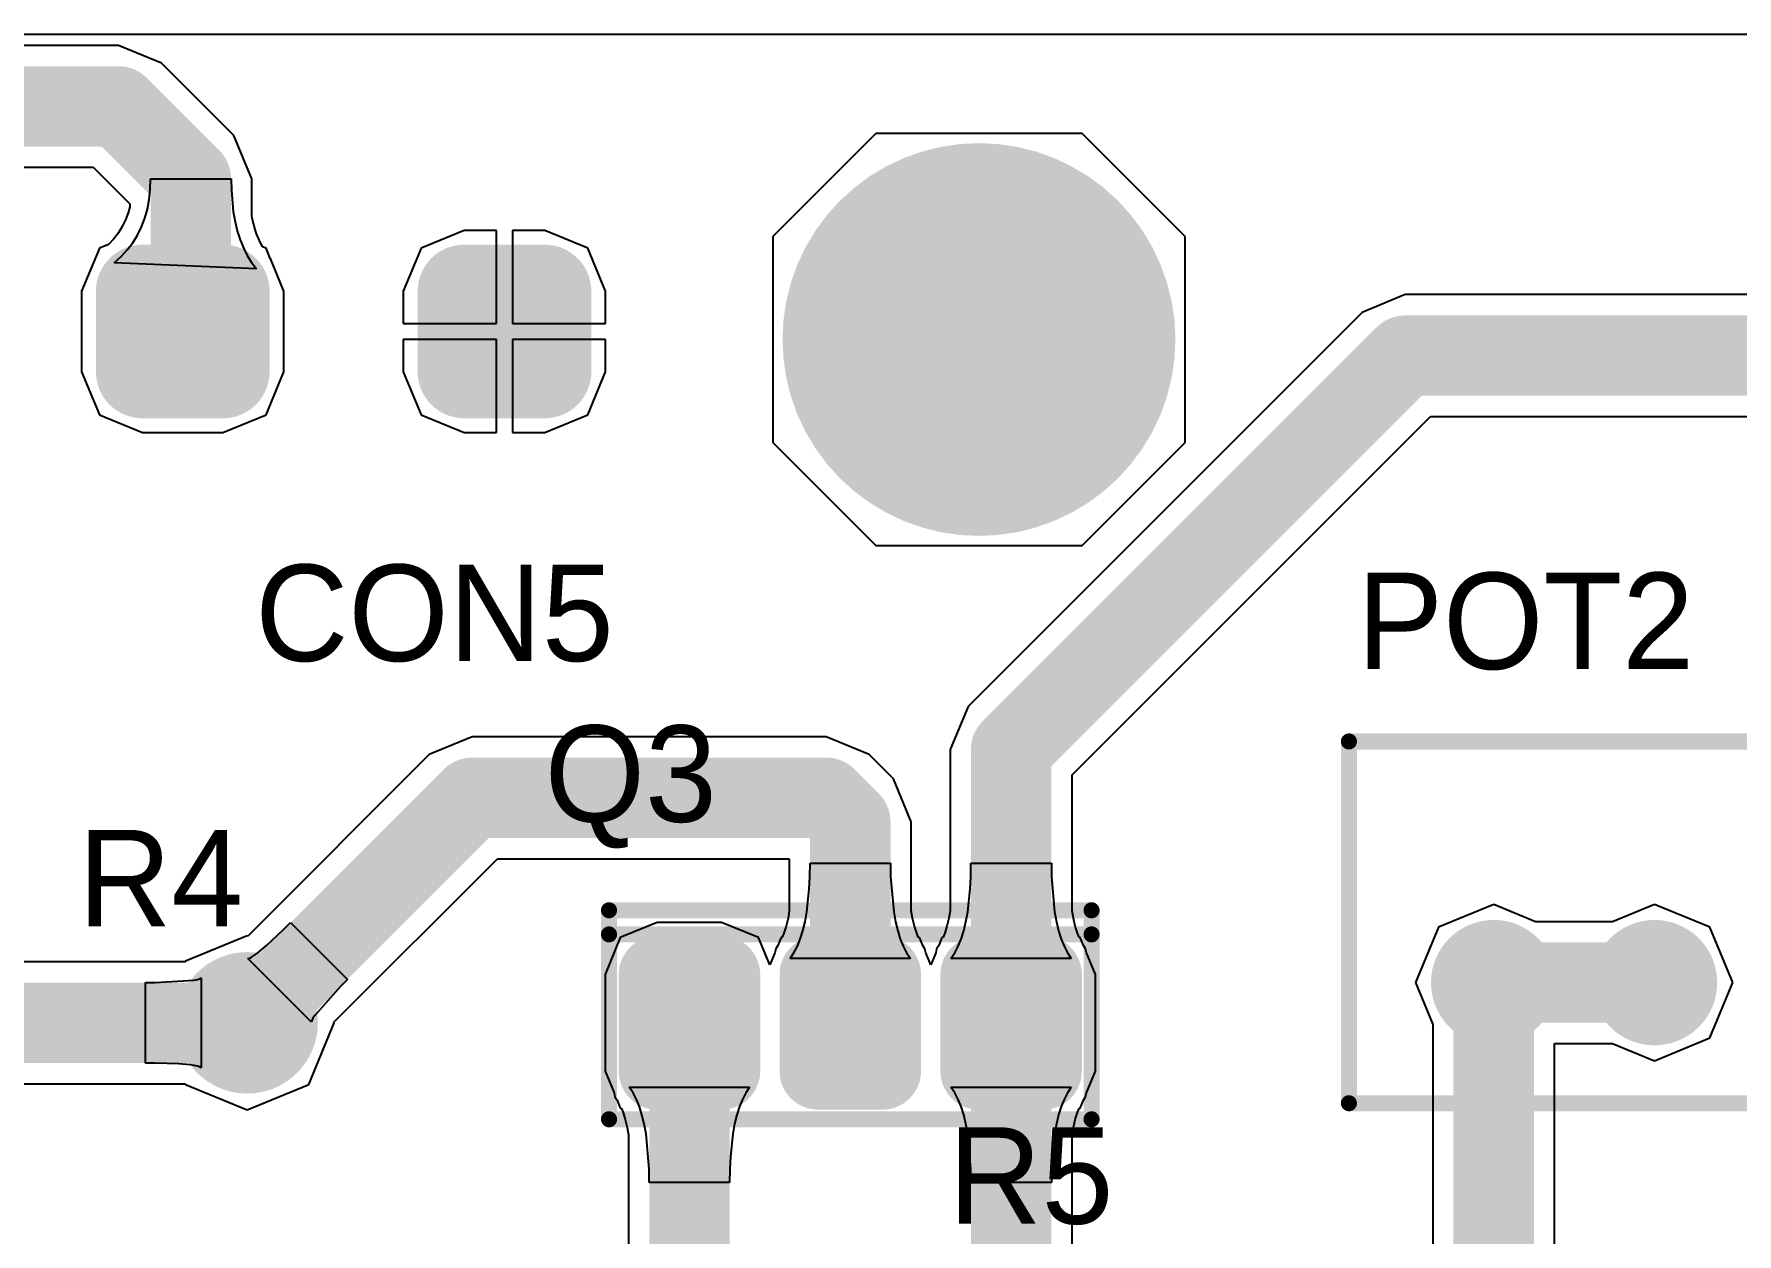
# Model space of a CAD drawing. Header units: millimetres. Extents: x 1 to 6.91, y 1 to 4.95.
# Drawn here: x 5.158 to 6.216, y 4.199 to 4.945 of the extents above; entities that cross this region are included whole.
import ezdxf

# ---------------------------------------------------------------- set-up
doc = ezdxf.new("R2010")
doc.units = ezdxf.units.MM
doc.header["$MEASUREMENT"] = 0
for name, color, linetype in [('BottomLayer', 5, 'Continuous'), ('BottomSolder', 6, 'Continuous'), ('TopLayer', 1, 'Continuous'), ('TopOverlay', 2, 'Continuous'), ('TopSolder', 216, 'Continuous')]:
    doc.layers.add(name, color=color, linetype=linetype)

msp = doc.modelspace()

# ---------------------------------------------------------------- linework, layer by layer
at = {"layer": 'BottomLayer'}
for p, q in [((1, 4.945), (6.91, 4.945)), ((5.21, 4.9379), (4.5, 4.9379)), ((5.2368, 4.9268), (5.21, 4.9379)), ((5.2818, 4.8818), (5.2368, 4.9268)), ((5.2929, 4.855), (5.2818, 4.8818)), ((5.6809, 4.8831), (5.6169, 4.8191)), ((5.8091, 4.8831), (5.6809, 4.8831)), ((5.8731, 4.8191), (5.8091, 4.8831)), ((4.9099, 4.8621), (5.1943, 4.8621)), ((5.1943, 4.8621), (5.2171, 4.8393)), ((5.2298, 4.8484), (5.23, 4.855)), ((5.23, 4.855), (5.28, 4.855)), ((5.28, 4.855), (5.2802, 4.8478)), ((5.2929, 4.8319), (5.2929, 4.855)), ((5.2171, 4.8393), (5.2171, 4.8375)), ((5.228, 4.8361), (5.2291, 4.8421)), ((5.2291, 4.8421), (5.2298, 4.8484)), ((5.2802, 4.8478), (5.2814, 4.8345)), ((5.2144, 4.8294), (5.2123, 4.8252)), ((5.2161, 4.8338), (5.2144, 4.8294)), ((5.2171, 4.8375), (5.2161, 4.8338)), ((5.2243, 4.8251), (5.2264, 4.8304)), ((5.2264, 4.8304), (5.228, 4.8361)), ((5.2814, 4.8345), (5.2825, 4.8283)), ((5.2825, 4.8283), (5.2839, 4.8225)), ((5.2931, 4.8306), (5.2929, 4.8319)), ((5.2944, 4.8255), (5.2931, 4.8306)), ((5.2072, 4.8177), (5.204, 4.8143)), ((5.21, 4.8213), (5.2072, 4.8177)), ((5.2123, 4.8252), (5.21, 4.8213)), ((5.2189, 4.8152), (5.2218, 4.82)), ((5.2218, 4.82), (5.2243, 4.8251)), ((5.2839, 4.8225), (5.2857, 4.8171)), ((5.2959, 4.8208), (5.2944, 4.8255)), ((5.2976, 4.8165), (5.2959, 4.8208)), ((5.425, 4.8229), (5.3982, 4.8118)), ((5.445, 4.8229), (5.425, 4.8229)), ((5.445, 4.765), (5.445, 4.8229)), ((5.475, 4.8229), (5.455, 4.8229)), ((5.455, 4.8229), (5.455, 4.765)), ((5.5018, 4.8118), (5.475, 4.8229)), ((5.6169, 4.8191), (5.6169, 4.6909)), ((5.8731, 4.6909), (5.8731, 4.8191)), ((5.1982, 4.8118), (5.1871, 4.785)), ((5.2039, 4.8141), (5.1982, 4.8118)), ((5.204, 4.8143), (5.2039, 4.8141)), ((5.2073, 4.8027), (5.2116, 4.8066)), ((5.2116, 4.8066), (5.2155, 4.8107)), ((5.2155, 4.8107), (5.2189, 4.8152)), ((5.2857, 4.8171), (5.2877, 4.812)), ((5.2877, 4.812), (5.2901, 4.8073)), ((5.2901, 4.8073), (5.2928, 4.8029)), ((5.2995, 4.8127), (5.2976, 4.8165)), ((5.3018, 4.8118), (5.2995, 4.8127)), ((5.3044, 4.8054), (5.3018, 4.8118)), ((5.3982, 4.8118), (5.3871, 4.785)), ((5.5129, 4.785), (5.5018, 4.8118)), ((5.2958, 4.7989), (5.2073, 4.8027)), ((5.2928, 4.8029), (5.2958, 4.7989)), ((5.3045, 4.8054), (5.3044, 4.8054)), ((5.3045, 4.8053), (5.3045, 4.8054)), ((5.3129, 4.785), (5.3045, 4.8053)), ((5.1871, 4.785), (5.1871, 4.735)), ((5.3129, 4.735), (5.3129, 4.785)), ((5.3871, 4.785), (5.3871, 4.765)), ((5.5129, 4.765), (5.5129, 4.785)), ((6.01, 4.7829), (5.9832, 4.7718)), ((6.57, 4.7829), (6.01, 4.7829)), ((5.3871, 4.765), (5.445, 4.765)), ((5.455, 4.765), (5.5129, 4.765)), ((5.9832, 4.7718), (5.7382, 4.5268)), ((5.445, 4.755), (5.3871, 4.755)), ((5.3871, 4.755), (5.3871, 4.735)), ((5.445, 4.6971), (5.445, 4.755)), ((5.5129, 4.755), (5.455, 4.755)), ((5.455, 4.755), (5.455, 4.6971)), ((5.5129, 4.735), (5.5129, 4.755)), ((5.1871, 4.735), (5.1982, 4.7082)), ((5.3018, 4.7082), (5.3129, 4.735)), ((5.3871, 4.735), (5.3982, 4.7082)), ((5.5018, 4.7082), (5.5129, 4.735)), ((5.1982, 4.7082), (5.225, 4.6971)), ((5.275, 4.6971), (5.3018, 4.7082)), ((5.3982, 4.7082), (5.425, 4.6971)), ((5.475, 4.6971), (5.5018, 4.7082)), ((5.8029, 4.4843), (6.0257, 4.7071)), ((6.0257, 4.7071), (6.5543, 4.7071)), ((5.225, 4.6971), (5.275, 4.6971)), ((5.425, 4.6971), (5.445, 4.6971)), ((5.455, 4.6971), (5.475, 4.6971)), ((5.6169, 4.6909), (5.6809, 4.6269)), ((5.8091, 4.6269), (5.8731, 4.6909)), ((5.6809, 4.6269), (5.8091, 4.6269)), ((5.7382, 4.5268), (5.7271, 4.5)), ((5.43, 4.5079), (5.4032, 4.4968)), ((5.65, 4.5079), (5.43, 4.5079)), ((5.6768, 4.4968), (5.65, 4.5079)), ((5.7271, 4.5), (5.7271, 4.3996)), ((5.4032, 4.4968), (5.2904, 4.384)), ((5.6918, 4.4818), (5.6768, 4.4968)), ((5.7029, 4.455), (5.6918, 4.4818)), ((5.8029, 4.3996), (5.8029, 4.4843)), ((5.7029, 4.3996), (5.7029, 4.455)), ((5.344, 4.3304), (5.4457, 4.4321)), ((5.4457, 4.4321), (5.6271, 4.4321)), ((5.6271, 4.4321), (5.6271, 4.3996)), ((5.6399, 4.421), (5.64, 4.4294)), ((5.64, 4.4294), (5.69, 4.4294)), ((5.69, 4.4294), (5.6901, 4.421)), ((5.7399, 4.421), (5.74, 4.4294)), ((5.74, 4.4294), (5.79, 4.4294)), ((5.79, 4.4294), (5.7901, 4.421)), ((5.6395, 4.4132), (5.6399, 4.421)), ((5.6901, 4.421), (5.692, 4.3991)), ((5.7395, 4.4132), (5.7399, 4.421)), ((5.7901, 4.421), (5.792, 4.3991)), ((5.638, 4.3991), (5.6395, 4.4132)), ((5.738, 4.3991), (5.7395, 4.4132)), ((5.6263, 4.3951), (5.6251, 4.3901)), ((5.6271, 4.3996), (5.6263, 4.3951)), ((5.6369, 4.3929), (5.638, 4.3991)), ((5.692, 4.3991), (5.6931, 4.3929)), ((5.7037, 4.3951), (5.7029, 4.3996)), ((5.7049, 4.3901), (5.7037, 4.3951)), ((5.7263, 4.3951), (5.7251, 4.3901)), ((5.7271, 4.3996), (5.7263, 4.3951)), ((5.7369, 4.3929), (5.738, 4.3991)), ((5.792, 4.3991), (5.7931, 4.3929)), ((5.8037, 4.3951), (5.8029, 4.3996)), ((5.8049, 4.3901), (5.8037, 4.3951)), ((6.065, 4.4037), (6.0306, 4.3894)), ((6.0911, 4.3929), (6.065, 4.4037)), ((6.165, 4.4037), (6.1389, 4.3929)), ((6.1994, 4.3894), (6.165, 4.4037)), ((5.29, 4.3841), (5.2517, 4.3683)), ((5.2904, 4.384), (5.29, 4.3841)), ((5.302, 4.378), (5.3127, 4.3881)), ((5.3127, 4.3881), (5.317, 4.3924)), ((5.317, 4.3924), (5.3524, 4.357)), ((5.545, 4.3925), (5.522, 4.383)), ((5.585, 4.3925), (5.545, 4.3925)), ((5.608, 4.383), (5.585, 4.3925)), ((5.6227, 4.3832), (5.622, 4.383)), ((5.6237, 4.3858), (5.6227, 4.3832)), ((5.6251, 4.3901), (5.6237, 4.3858)), ((5.6339, 4.3821), (5.6355, 4.3873)), ((5.6355, 4.3873), (5.6369, 4.3929)), ((5.6931, 4.3929), (5.6945, 4.3873)), ((5.6945, 4.3873), (5.6961, 4.3821)), ((5.7063, 4.3858), (5.7049, 4.3901)), ((5.7073, 4.3832), (5.7063, 4.3858)), ((5.708, 4.383), (5.7073, 4.3832)), ((5.7227, 4.3832), (5.722, 4.383)), ((5.7237, 4.3858), (5.7227, 4.3832)), ((5.7251, 4.3901), (5.7237, 4.3858)), ((5.7339, 4.3821), (5.7355, 4.3873)), ((5.7355, 4.3873), (5.7369, 4.3929)), ((5.7931, 4.3929), (5.7945, 4.3873)), ((5.7945, 4.3873), (5.7961, 4.3821)), ((5.8063, 4.3858), (5.8049, 4.3901)), ((5.8073, 4.3832), (5.8063, 4.3858)), ((5.808, 4.383), (5.8073, 4.3832)), ((6.0306, 4.3894), (6.0163, 4.355)), ((6.1389, 4.3929), (6.0911, 4.3929)), ((6.2137, 4.355), (6.1994, 4.3894)), ((5.2946, 4.372), (5.2967, 4.3736)), ((5.2967, 4.3736), (5.302, 4.378)), ((5.522, 4.383), (5.5125, 4.36)), ((5.615, 4.366), (5.608, 4.383)), ((5.6181, 4.3736), (5.615, 4.366)), ((5.6187, 4.3761), (5.6181, 4.3736)), ((5.62, 4.3781), (5.6187, 4.3761)), ((5.622, 4.383), (5.62, 4.3781)), ((5.6276, 4.37), (5.63, 4.3735)), ((5.63, 4.3735), (5.6321, 4.3776)), ((5.6321, 4.3776), (5.6339, 4.3821)), ((5.6961, 4.3821), (5.6979, 4.3776)), ((5.6979, 4.3776), (5.7, 4.3735)), ((5.7, 4.3735), (5.7024, 4.37)), ((5.71, 4.3781), (5.708, 4.383)), ((5.7113, 4.3761), (5.71, 4.3781)), ((5.7119, 4.3736), (5.7113, 4.3761)), ((5.715, 4.366), (5.7119, 4.3736)), ((5.7181, 4.3736), (5.715, 4.366)), ((5.7187, 4.3761), (5.7181, 4.3736)), ((5.72, 4.3781), (5.7187, 4.3761)), ((5.722, 4.383), (5.72, 4.3781)), ((5.7276, 4.37), (5.73, 4.3735)), ((5.73, 4.3735), (5.7321, 4.3776)), ((5.7321, 4.3776), (5.7339, 4.3821)), ((5.7961, 4.3821), (5.7979, 4.3776)), ((5.7979, 4.3776), (5.8, 4.3735)), ((5.8, 4.3735), (5.8024, 4.37)), ((5.81, 4.3781), (5.808, 4.383)), ((5.8113, 4.3761), (5.81, 4.3781)), ((5.8119, 4.3736), (5.8113, 4.3761)), ((5.8175, 4.36), (5.8119, 4.3736)), ((5.2516, 4.3679), (5.0034, 4.3679)), ((5.2517, 4.3683), (5.2516, 4.3679)), ((5.2904, 4.37), (5.2914, 4.3702)), ((5.33, 4.3304), (5.2904, 4.37)), ((5.2914, 4.3702), (5.2928, 4.3709)), ((5.2928, 4.3709), (5.2946, 4.372)), ((5.7024, 4.37), (5.6276, 4.37)), ((5.8024, 4.37), (5.7276, 4.37)), ((5.2268, 4.305), (5.2268, 4.355)), ((5.2268, 4.355), (5.2328, 4.355)), ((5.2328, 4.355), (5.2571, 4.3565)), ((5.2571, 4.3565), (5.2591, 4.3569)), ((5.2591, 4.3569), (5.2606, 4.3574)), ((5.2606, 4.3574), (5.2614, 4.358)), ((5.2614, 4.358), (5.2614, 4.302)), ((5.3481, 4.3527), (5.332, 4.3346)), ((5.3524, 4.357), (5.3481, 4.3527)), ((5.5125, 4.36), (5.5125, 4.3)), ((5.8175, 4.3), (5.8175, 4.36)), ((6.0163, 4.355), (6.0271, 4.3289)), ((6.1994, 4.3206), (6.2137, 4.355)), ((5.3302, 4.3314), (5.33, 4.3304)), ((5.3309, 4.3328), (5.3302, 4.3314)), ((5.332, 4.3346), (5.3309, 4.3328)), ((5.3441, 4.33), (5.344, 4.3304)), ((5.3283, 4.2917), (5.3441, 4.33)), ((6.0271, 4.3289), (6.0271, 4.1684)), ((6.165, 4.3063), (6.1994, 4.3206)), ((6.1029, 4.1684), (6.1029, 4.3171)), ((6.1029, 4.3171), (6.1389, 4.3171)), ((6.1389, 4.3171), (6.165, 4.3063)), ((5.2328, 4.305), (5.2268, 4.305)), ((5.2475, 4.3045), (5.2328, 4.305)), ((5.2545, 4.3039), (5.2475, 4.3045)), ((5.2571, 4.3035), (5.2545, 4.3039)), ((5.2591, 4.3031), (5.2571, 4.3035)), ((5.2606, 4.3026), (5.2591, 4.3031)), ((5.2614, 4.302), (5.2606, 4.3026)), ((5.5125, 4.3), (5.5181, 4.2864)), ((5.8119, 4.2864), (5.8175, 4.3)), ((5.0034, 4.2921), (5.2516, 4.2921)), ((5.2516, 4.2921), (5.2517, 4.2917)), ((5.2517, 4.2917), (5.29, 4.2759)), ((5.29, 4.2759), (5.3283, 4.2917)), ((5.53, 4.2865), (5.5276, 4.29)), ((5.5276, 4.29), (5.6024, 4.29)), ((5.6024, 4.29), (5.6, 4.2865)), ((5.73, 4.2865), (5.7276, 4.29)), ((5.7276, 4.29), (5.8024, 4.29)), ((5.8024, 4.29), (5.8, 4.2865)), ((5.5181, 4.2864), (5.5187, 4.2839)), ((5.5187, 4.2839), (5.52, 4.2819)), ((5.52, 4.2819), (5.522, 4.277)), ((5.5321, 4.2824), (5.53, 4.2865)), ((5.5339, 4.2779), (5.5321, 4.2824)), ((5.5355, 4.2727), (5.5339, 4.2779)), ((5.5961, 4.2779), (5.5945, 4.2727)), ((5.5979, 4.2824), (5.5961, 4.2779)), ((5.6, 4.2865), (5.5979, 4.2824)), ((5.7321, 4.2824), (5.73, 4.2865)), ((5.7339, 4.2779), (5.7321, 4.2824)), ((5.7355, 4.2727), (5.7339, 4.2779)), ((5.7961, 4.2779), (5.7945, 4.2727)), ((5.7979, 4.2824), (5.7961, 4.2779)), ((5.8, 4.2865), (5.7979, 4.2824)), ((5.808, 4.277), (5.81, 4.2819)), ((5.81, 4.2819), (5.8113, 4.2839)), ((5.8113, 4.2839), (5.8119, 4.2864)), ((5.522, 4.277), (5.5227, 4.2768)), ((5.5227, 4.2768), (5.5237, 4.2742)), ((5.5237, 4.2742), (5.5251, 4.2699)), ((5.5251, 4.2699), (5.5263, 4.2649)), ((5.5369, 4.2671), (5.5355, 4.2727)), ((5.538, 4.2609), (5.5369, 4.2671)), ((5.5931, 4.2671), (5.592, 4.2609)), ((5.5945, 4.2727), (5.5931, 4.2671)), ((5.7369, 4.2671), (5.7355, 4.2727)), ((5.738, 4.2609), (5.7369, 4.2671)), ((5.7931, 4.2671), (5.792, 4.2609)), ((5.7945, 4.2727), (5.7931, 4.2671)), ((5.8037, 4.2649), (5.8049, 4.2699)), ((5.8049, 4.2699), (5.8063, 4.2742)), ((5.8063, 4.2742), (5.8073, 4.2768)), ((5.8073, 4.2768), (5.808, 4.277)), ((5.5263, 4.2649), (5.5271, 4.2604)), ((5.5271, 4.2604), (5.5271, 3.9896)), ((5.5399, 4.239), (5.538, 4.2609)), ((5.592, 4.2609), (5.5905, 4.2468)), ((5.7399, 4.239), (5.738, 4.2609)), ((5.792, 4.2609), (5.7905, 4.2468)), ((5.8029, 4.2604), (5.8037, 4.2649)), ((5.8029, 4.1684), (5.8029, 4.2604)), ((5.5905, 4.2468), (5.5901, 4.239)), ((5.7905, 4.2468), (5.7901, 4.239)), ((5.54, 4.2306), (5.5399, 4.239)), ((5.5901, 4.239), (5.59, 4.2306)), ((5.74, 4.2306), (5.7399, 4.239)), ((5.7901, 4.239), (5.79, 4.2306)), ((5.59, 4.2306), (5.54, 4.2306)), ((5.79, 4.2306), (5.74, 4.2306))]:
    msp.add_line(p, q, dxfattribs=at)
for points, const_width in [([(4.85, 4.9), (5.21, 4.9)], 0.05), ([(5.21, 4.9), (5.255, 4.855)], 0.05), ([(5.255, 4.765), (5.255, 4.855)], 0.05), ([(5.25, 4.76), (5.255, 4.765)], 0.04), ([(5.765, 4.5), (6.01, 4.745)], 0.05), ([(6.01, 4.745), (6.57, 4.745)], 0.05), ([(5.765, 4.33), (5.765, 4.5)], 0.05), ([(5.29, 4.33), (5.43, 4.47)], 0.05), ([(5.43, 4.47), (5.65, 4.47)], 0.05), ([(5.65, 4.47), (5.665, 4.455)], 0.05), ([(5.665, 4.33), (5.665, 4.455)], 0.05), ([(6.065, 4.13), (6.065, 4.355)], 0.05), ([(6.065, 4.355), (6.165, 4.355)], 0.05), ([(4.965, 4.33), (5.29, 4.33)], 0.05), ([(5.565, 3.92), (5.565, 4.33)], 0.05), ([(5.765, 4.13), (5.765, 4.33)], 0.05)]:
    msp.add_lwpolyline(points, dxfattribs=dict(at, const_width=const_width))
for points, const_width in [([(5.1975, 4.9, 1), (5.2225, 4.9, 1)], 0.025), ([(5.1975, 4.9, 1), (5.2225, 4.9, 1)], 0.025), ([(5.2425, 4.855, 1), (5.2675, 4.855, 1)], 0.025), ([(5.2425, 4.855, 1), (5.2675, 4.855, 1)], 0.025), ([(5.6859, 4.755, 1), (5.8041, 4.755, 1)], 0.1181), ([(5.2125, 4.785, 1), (5.2375, 4.785, 1)], 0.025), ([(5.2625, 4.785, 1), (5.2875, 4.785, 1)], 0.025), ([(5.4125, 4.785, 1), (5.4375, 4.785, 1)], 0.025), ([(5.4625, 4.785, 1), (5.4875, 4.785, 1)], 0.025), ([(5.2425, 4.765, 1), (5.2675, 4.765, 1)], 0.025), ([(5.24, 4.76, 1), (5.26, 4.76, 1)], 0.02), ([(5.245, 4.765, 1), (5.265, 4.765, 1)], 0.02), ([(5.9975, 4.745, 1), (6.0225, 4.745, 1)], 0.025), ([(5.9975, 4.745, 1), (6.0225, 4.745, 1)], 0.025), ([(5.2125, 4.735, 1), (5.2375, 4.735, 1)], 0.025), ([(5.2625, 4.735, 1), (5.2875, 4.735, 1)], 0.025), ([(5.4125, 4.735, 1), (5.4375, 4.735, 1)], 0.025), ([(5.4625, 4.735, 1), (5.4875, 4.735, 1)], 0.025), ([(5.7525, 4.5, 1), (5.7775, 4.5, 1)], 0.025), ([(5.7525, 4.5, 1), (5.7775, 4.5, 1)], 0.025), ([(5.4175, 4.47, 1), (5.4425, 4.47, 1)], 0.025), ([(5.4175, 4.47, 1), (5.4425, 4.47, 1)], 0.025), ([(5.6375, 4.47, 1), (5.6625, 4.47, 1)], 0.025), ([(5.6375, 4.47, 1), (5.6625, 4.47, 1)], 0.025), ([(5.6525, 4.455, 1), (5.6775, 4.455, 1)], 0.025), ([(5.6525, 4.455, 1), (5.6775, 4.455, 1)], 0.025), ([(6.0475, 4.355, 1), (6.0825, 4.355, 1)], 0.035), ([(6.1475, 4.355, 1), (6.1825, 4.355, 1)], 0.035), ([(5.535, 4.36, 1), (5.555, 4.36, 1)], 0.02), ([(5.575, 4.36, 1), (5.595, 4.36, 1)], 0.02), ([(5.635, 4.36, 1), (5.655, 4.36, 1)], 0.02), ([(5.675, 4.36, 1), (5.695, 4.36, 1)], 0.02), ([(5.735, 4.36, 1), (5.755, 4.36, 1)], 0.02), ([(5.775, 4.36, 1), (5.795, 4.36, 1)], 0.02), ([(6.0525, 4.355, 1), (6.0775, 4.355, 1)], 0.025), ([(6.0525, 4.355, 1), (6.0775, 4.355, 1)], 0.025), ([(6.1525, 4.355, 1), (6.1775, 4.355, 1)], 0.025), ([(5.27, 4.33, 1), (5.31, 4.33, 1)], 0.04), ([(5.2775, 4.33, 1), (5.3025, 4.33, 1)], 0.025), ([(5.2775, 4.33, 1), (5.3025, 4.33, 1)], 0.025), ([(5.5525, 4.33, 1), (5.5775, 4.33, 1)], 0.025), ([(5.6525, 4.33, 1), (5.6775, 4.33, 1)], 0.025), ([(5.7525, 4.33, 1), (5.7775, 4.33, 1)], 0.025), ([(5.7525, 4.33, 1), (5.7775, 4.33, 1)], 0.025), ([(5.535, 4.3, 1), (5.555, 4.3, 1)], 0.02), ([(5.575, 4.3, 1), (5.595, 4.3, 1)], 0.02), ([(5.635, 4.3, 1), (5.655, 4.3, 1)], 0.02), ([(5.675, 4.3, 1), (5.695, 4.3, 1)], 0.02), ([(5.735, 4.3, 1), (5.755, 4.3, 1)], 0.02), ([(5.775, 4.3, 1), (5.795, 4.3, 1)], 0.02)]:
    msp.add_lwpolyline(points, format="xyb", close=True, dxfattribs=dict(at, const_width=const_width))
for points in [[(5.225, 4.71), (5.275, 4.71), (5.225, 4.81), (5.275, 4.81)], [(5.425, 4.71), (5.475, 4.71), (5.425, 4.81), (5.475, 4.81)], [(5.2, 4.735), (5.3, 4.735), (5.2, 4.785), (5.3, 4.785)], [(5.4, 4.735), (5.5, 4.735), (5.4, 4.785), (5.5, 4.785)], [(5.545, 4.28), (5.585, 4.28), (5.545, 4.38), (5.585, 4.38)], [(5.645, 4.28), (5.685, 4.28), (5.645, 4.38), (5.685, 4.38)], [(5.745, 4.28), (5.785, 4.28), (5.745, 4.38), (5.785, 4.38)], [(5.525, 4.3), (5.605, 4.3), (5.525, 4.36), (5.605, 4.36)], [(5.625, 4.3), (5.705, 4.3), (5.625, 4.36), (5.705, 4.36)], [(5.725, 4.3), (5.805, 4.3), (5.725, 4.36), (5.805, 4.36)]]:
    msp.add_solid(points, dxfattribs=at)
at = {"layer": 'BottomSolder'}
for points, const_width in [([(5.6839, 4.755, 1), (5.8061, 4.755, 1)], 0.1221), ([(5.2105, 4.785, 1), (5.2395, 4.785, 1)], 0.029), ([(5.2605, 4.785, 1), (5.2895, 4.785, 1)], 0.029), ([(5.4105, 4.785, 1), (5.4395, 4.785, 1)], 0.029), ([(5.4605, 4.785, 1), (5.4895, 4.785, 1)], 0.029), ([(5.2105, 4.735, 1), (5.2395, 4.735, 1)], 0.029), ([(5.2605, 4.735, 1), (5.2895, 4.735, 1)], 0.029), ([(5.4105, 4.735, 1), (5.4395, 4.735, 1)], 0.029), ([(5.4605, 4.735, 1), (5.4895, 4.735, 1)], 0.029), ([(6.0455, 4.355, 1), (6.0845, 4.355, 1)], 0.039), ([(6.1455, 4.355, 1), (6.1845, 4.355, 1)], 0.039), ([(5.533, 4.36, 1), (5.557, 4.36, 1)], 0.024), ([(5.573, 4.36, 1), (5.597, 4.36, 1)], 0.024), ([(5.633, 4.36, 1), (5.657, 4.36, 1)], 0.024), ([(5.673, 4.36, 1), (5.697, 4.36, 1)], 0.024), ([(5.733, 4.36, 1), (5.757, 4.36, 1)], 0.024), ([(5.773, 4.36, 1), (5.797, 4.36, 1)], 0.024), ([(5.268, 4.33, 1), (5.312, 4.33, 1)], 0.044), ([(5.533, 4.3, 1), (5.557, 4.3, 1)], 0.024), ([(5.573, 4.3, 1), (5.597, 4.3, 1)], 0.024), ([(5.633, 4.3, 1), (5.657, 4.3, 1)], 0.024), ([(5.673, 4.3, 1), (5.697, 4.3, 1)], 0.024), ([(5.733, 4.3, 1), (5.757, 4.3, 1)], 0.024), ([(5.773, 4.3, 1), (5.797, 4.3, 1)], 0.024)]:
    msp.add_lwpolyline(points, format="xyb", close=True, dxfattribs=dict(at, const_width=const_width))
for points in [[(5.225, 4.706), (5.275, 4.706), (5.225, 4.814), (5.275, 4.814)], [(5.425, 4.706), (5.475, 4.706), (5.425, 4.814), (5.475, 4.814)], [(5.196, 4.735), (5.304, 4.735), (5.196, 4.785), (5.304, 4.785)], [(5.396, 4.735), (5.504, 4.735), (5.396, 4.785), (5.504, 4.785)], [(5.545, 4.276), (5.585, 4.276), (5.545, 4.384), (5.585, 4.384)], [(5.645, 4.276), (5.685, 4.276), (5.645, 4.384), (5.685, 4.384)], [(5.745, 4.276), (5.785, 4.276), (5.745, 4.384), (5.785, 4.384)], [(5.521, 4.3), (5.609, 4.3), (5.521, 4.36), (5.609, 4.36)], [(5.621, 4.3), (5.709, 4.3), (5.621, 4.36), (5.709, 4.36)], [(5.721, 4.3), (5.809, 4.3), (5.721, 4.36), (5.809, 4.36)]]:
    msp.add_solid(points, dxfattribs=at)
at = {"layer": 'TopLayer'}
for points, const_width in [([(5.6859, 4.755, 1), (5.8041, 4.755, 1)], 0.1181), ([(5.2125, 4.785, 1), (5.2375, 4.785, 1)], 0.025), ([(5.2625, 4.785, 1), (5.2875, 4.785, 1)], 0.025), ([(5.4125, 4.785, 1), (5.4375, 4.785, 1)], 0.025), ([(5.4625, 4.785, 1), (5.4875, 4.785, 1)], 0.025), ([(5.2125, 4.735, 1), (5.2375, 4.735, 1)], 0.025), ([(5.2625, 4.735, 1), (5.2875, 4.735, 1)], 0.025), ([(5.4125, 4.735, 1), (5.4375, 4.735, 1)], 0.025), ([(5.4625, 4.735, 1), (5.4875, 4.735, 1)], 0.025), ([(6.0475, 4.355, 1), (6.0825, 4.355, 1)], 0.035), ([(6.1475, 4.355, 1), (6.1825, 4.355, 1)], 0.035), ([(5.535, 4.36, 1), (5.555, 4.36, 1)], 0.02), ([(5.575, 4.36, 1), (5.595, 4.36, 1)], 0.02), ([(5.635, 4.36, 1), (5.655, 4.36, 1)], 0.02), ([(5.675, 4.36, 1), (5.695, 4.36, 1)], 0.02), ([(5.735, 4.36, 1), (5.755, 4.36, 1)], 0.02), ([(5.775, 4.36, 1), (5.795, 4.36, 1)], 0.02), ([(5.27, 4.33, 1), (5.31, 4.33, 1)], 0.04), ([(5.535, 4.3, 1), (5.555, 4.3, 1)], 0.02), ([(5.575, 4.3, 1), (5.595, 4.3, 1)], 0.02), ([(5.635, 4.3, 1), (5.655, 4.3, 1)], 0.02), ([(5.675, 4.3, 1), (5.695, 4.3, 1)], 0.02), ([(5.735, 4.3, 1), (5.755, 4.3, 1)], 0.02), ([(5.775, 4.3, 1), (5.795, 4.3, 1)], 0.02)]:
    msp.add_lwpolyline(points, format="xyb", close=True, dxfattribs=dict(at, const_width=const_width))
for points in [[(5.225, 4.71), (5.275, 4.71), (5.225, 4.81), (5.275, 4.81)], [(5.425, 4.71), (5.475, 4.71), (5.425, 4.81), (5.475, 4.81)], [(5.2, 4.735), (5.3, 4.735), (5.2, 4.785), (5.3, 4.785)], [(5.4, 4.735), (5.5, 4.735), (5.4, 4.785), (5.5, 4.785)], [(5.545, 4.28), (5.585, 4.28), (5.545, 4.38), (5.585, 4.38)], [(5.645, 4.28), (5.685, 4.28), (5.645, 4.38), (5.685, 4.38)], [(5.745, 4.28), (5.785, 4.28), (5.745, 4.38), (5.785, 4.38)], [(5.525, 4.3), (5.605, 4.3), (5.525, 4.36), (5.605, 4.36)], [(5.625, 4.3), (5.705, 4.3), (5.625, 4.36), (5.705, 4.36)], [(5.725, 4.3), (5.805, 4.3), (5.725, 4.36), (5.805, 4.36)]]:
    msp.add_solid(points, dxfattribs=at)
at = {"layer": 'TopOverlay', "const_width": 0.01}
for points in [[(5.975, 4.505), (6.35, 4.505)], [(5.975, 4.28), (5.975, 4.505)], [(5.515, 4.27), (5.515, 4.4)], [(5.515, 4.4), (5.815, 4.4)], [(5.815, 4.27), (5.815, 4.4)], [(5.815, 4.385), (5.815, 4.4)], [(5.515, 4.385), (5.815, 4.385)], [(5.975, 4.28), (6.35, 4.28)], [(5.515, 4.27), (5.815, 4.27)]]:
    msp.add_lwpolyline(points, dxfattribs=at)
at = {"layer": 'TopOverlay', "const_width": 0.005}
for points in [[(5.9725, 4.505, 1), (5.9775, 4.505, 1)], [(5.9725, 4.505, 1), (5.9775, 4.505, 1)], [(5.5125, 4.4, 1), (5.5175, 4.4, 1)], [(5.5125, 4.4, 1), (5.5175, 4.4, 1)], [(5.8125, 4.4, 1), (5.8175, 4.4, 1)], [(5.8125, 4.4, 1), (5.8175, 4.4, 1)], [(5.8125, 4.4, 1), (5.8175, 4.4, 1)], [(5.5125, 4.385, 1), (5.5175, 4.385, 1)], [(5.8125, 4.385, 1), (5.8175, 4.385, 1)], [(5.8125, 4.385, 1), (5.8175, 4.385, 1)], [(5.9725, 4.28, 1), (5.9775, 4.28, 1)], [(5.9725, 4.28, 1), (5.9775, 4.28, 1)], [(5.5125, 4.27, 1), (5.5175, 4.27, 1)], [(5.5125, 4.27, 1), (5.5175, 4.27, 1)], [(5.8125, 4.27, 1), (5.8175, 4.27, 1)], [(5.8125, 4.27, 1), (5.8175, 4.27, 1)]]:
    msp.add_lwpolyline(points, format="xyb", close=True, dxfattribs=at)
at = {"layer": 'TopSolder'}
for points, const_width in [([(5.6839, 4.755, 1), (5.8061, 4.755, 1)], 0.1221), ([(5.2105, 4.785, 1), (5.2395, 4.785, 1)], 0.029), ([(5.2605, 4.785, 1), (5.2895, 4.785, 1)], 0.029), ([(5.4105, 4.785, 1), (5.4395, 4.785, 1)], 0.029), ([(5.4605, 4.785, 1), (5.4895, 4.785, 1)], 0.029), ([(5.2105, 4.735, 1), (5.2395, 4.735, 1)], 0.029), ([(5.2605, 4.735, 1), (5.2895, 4.735, 1)], 0.029), ([(5.4105, 4.735, 1), (5.4395, 4.735, 1)], 0.029), ([(5.4605, 4.735, 1), (5.4895, 4.735, 1)], 0.029), ([(6.0455, 4.355, 1), (6.0845, 4.355, 1)], 0.039), ([(6.1455, 4.355, 1), (6.1845, 4.355, 1)], 0.039), ([(5.533, 4.36, 1), (5.557, 4.36, 1)], 0.024), ([(5.573, 4.36, 1), (5.597, 4.36, 1)], 0.024), ([(5.633, 4.36, 1), (5.657, 4.36, 1)], 0.024), ([(5.673, 4.36, 1), (5.697, 4.36, 1)], 0.024), ([(5.733, 4.36, 1), (5.757, 4.36, 1)], 0.024), ([(5.773, 4.36, 1), (5.797, 4.36, 1)], 0.024), ([(5.268, 4.33, 1), (5.312, 4.33, 1)], 0.044), ([(5.533, 4.3, 1), (5.557, 4.3, 1)], 0.024), ([(5.573, 4.3, 1), (5.597, 4.3, 1)], 0.024), ([(5.633, 4.3, 1), (5.657, 4.3, 1)], 0.024), ([(5.673, 4.3, 1), (5.697, 4.3, 1)], 0.024), ([(5.733, 4.3, 1), (5.757, 4.3, 1)], 0.024), ([(5.773, 4.3, 1), (5.797, 4.3, 1)], 0.024)]:
    msp.add_lwpolyline(points, format="xyb", close=True, dxfattribs=dict(at, const_width=const_width))
for points in [[(5.225, 4.706), (5.275, 4.706), (5.225, 4.814), (5.275, 4.814)], [(5.425, 4.706), (5.475, 4.706), (5.425, 4.814), (5.475, 4.814)], [(5.196, 4.735), (5.304, 4.735), (5.196, 4.785), (5.304, 4.785)], [(5.396, 4.735), (5.504, 4.735), (5.396, 4.785), (5.504, 4.785)], [(5.545, 4.276), (5.585, 4.276), (5.545, 4.384), (5.585, 4.384)], [(5.645, 4.276), (5.685, 4.276), (5.645, 4.384), (5.685, 4.384)], [(5.745, 4.276), (5.785, 4.276), (5.745, 4.384), (5.785, 4.384)], [(5.521, 4.3), (5.609, 4.3), (5.521, 4.36), (5.609, 4.36)], [(5.621, 4.3), (5.709, 4.3), (5.621, 4.36), (5.709, 4.36)], [(5.721, 4.3), (5.809, 4.3), (5.721, 4.36), (5.809, 4.36)]]:
    msp.add_solid(points, dxfattribs=at)

# ---------------------------------------------------------------- texts
at = {"layer": 'TopOverlay'}
for s, p in [('CON5', (5.295, 4.555)), ('POT2', (5.98, 4.55)), ('Q3', (5.475, 4.455)), ('R4', (5.185, 4.39)), ('R5', (5.726, 4.205))]:
    msp.add_text(s, height=0.06, dxfattribs=at).set_placement(p)

doc.saveas('drawing.dxf')
